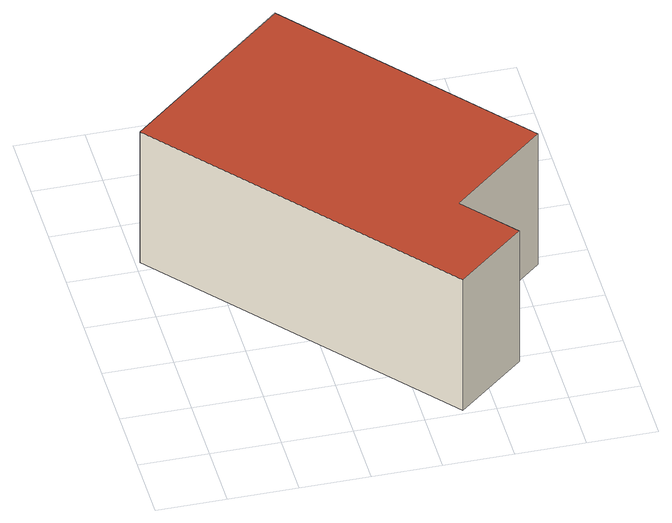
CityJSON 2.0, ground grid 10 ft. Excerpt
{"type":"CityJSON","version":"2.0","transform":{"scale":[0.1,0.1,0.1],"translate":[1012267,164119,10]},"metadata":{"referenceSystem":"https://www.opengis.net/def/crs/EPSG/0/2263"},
"CityObjects":{
"building1":{"type":"Building","attributes":{"name":"Bldg_2210012375","BIN":"3238271"},"geometry":[{"type":"MultiSurface","lod":"2","boundaries":[[[0,1,2,3,4,5]],[[6,7,8,9,10,11]],[[4,3,11,10]],[[5,4,10,9]],[[0,5,9,8]],[[1,0,8,7]],[[2,1,7,6]],[[3,2,6,11]]],"semantics":{"surfaces":[{"type":"RoofSurface","BIN":"3238271"},{"type":"GroundSurface"},{"type":"WallSurface"}],"values":[0,1,2,2,2,2,2,2]}}]}
},
"vertices":[
[244,620,232],[6,418,232],[354,7,232],[453,90,232],[388,167,232],[527,285,232],[354,7,4],[6,418,4],[244,620,4],[527,285,4],[388,167,4],[453,90,4]
]}
